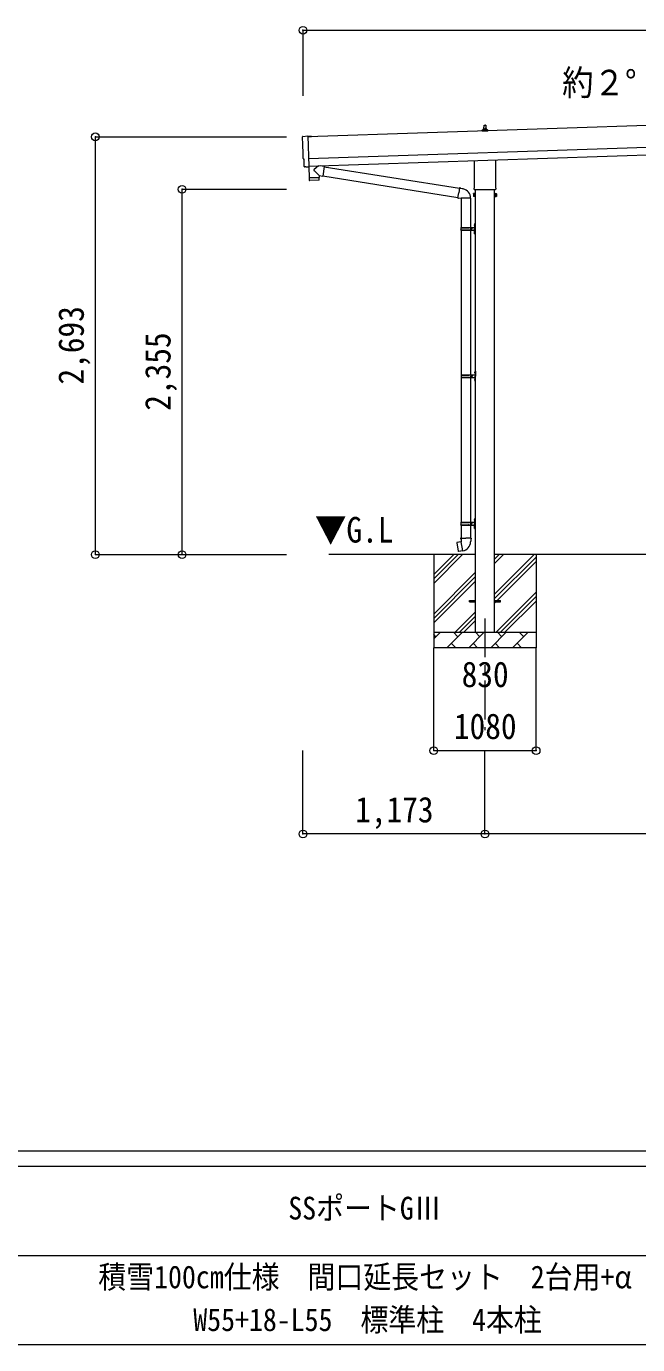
# Model space of a CAD drawing. Units: millimetres at full size, sheet at 1:50. Extents: x -14053 to 14053, y -9700 to 9700.
# Drawn here: x 82 to 4023, y -9700 to -1203 of the extents above; entities that cross this region are included whole.
import ezdxf
from ezdxf.enums import TextEntityAlignment as Align

# ---------------------------------------------------------------- set-up
doc = ezdxf.new("R2010")
doc.units = ezdxf.units.MM
doc.header["$LTSCALE"] = 50
doc.header["$PDMODE"] = 32
doc.header["$PDSIZE"] = 50
doc.linetypes.add('CHAIN1', pattern=[8, 5, -1, 1, -1])
for name, color, linetype, lineweight in [('0-0_0', 7, 'Continuous', 9), ('0-1_Defpoints', 4, 'Continuous', 9), ('0-3_SHAPE', 7, 'Continuous', 9), ('0-6_PARTS1', 6, 'Continuous', 9), ('F-0', 7, 'Continuous', 9)]:
    doc.layers.add(name, color=color, linetype=linetype, lineweight=lineweight)
doc.styles.add('ＭＳ ゴシック', font='')
doc.styles.get('ＭＳ ゴシック').set_extended_font_data('MS Gothic')

msp = doc.modelspace()

# ---------------------------------------------------------------- linework, layer by layer
at = {"layer": '0-0_0'}
for p, q in [((2976.04, -4608.37), (2031.88, -4608.37)), ((2708.54, -4608.37), (2708.54, -5208.37)), ((2708.54, -4793.42), (2893.59, -4608.37)), ((2708.54, -4765.14), (2865.31, -4608.37)), ((2708.54, -4736.85), (2837.02, -4608.37)), ((6076.04, -4608.37), (3101.04, -4608.37)), ((3101.04, -4863.47), (3356.14, -4608.37)), ((3101.04, -4665.48), (3158.15, -4608.37)), ((3101.04, -4637.2), (3129.87, -4608.37)), ((3101.04, -4891.75), (3368.54, -4624.25)), ((3101.04, -4920.04), (3368.54, -4652.54)), ((3368.54, -4608.37), (3368.54, -5208.37)), ((2708.54, -4991.41), (2976.04, -4723.91)), ((2708.54, -5019.7), (2976.04, -4752.2)), ((2708.54, -5047.98), (2976.04, -4780.48)), ((3110.7, -5108.37), (3368.54, -4850.53)), ((3138.98, -5108.37), (3368.54, -4878.81)), ((3167.27, -5108.37), (3368.54, -4907.1)), ((2846.14, -5108.37), (2976.04, -4978.47)), ((2874.42, -5108.37), (2976.04, -5006.75)), ((2902.71, -5108.37), (2976.04, -5035.04)), ((2708.54, -5108.37), (3368.54, -5108.37)), ((2708.54, -5151.26), (2751.43, -5108.37)), ((2722.88, -5136.92), (2708.54, -5122.58)), ((2792.86, -5208.37), (2892.86, -5108.37)), ((2821.41, -5179.82), (2849.96, -5208.37)), ((2864.3, -5136.92), (2835.75, -5108.37)), ((2934.28, -5208.37), (3034.28, -5108.37)), ((2962.83, -5179.82), (2991.38, -5208.37)), ((3005.72, -5136.92), (2977.17, -5108.37)), ((3075.7, -5208.37), (3175.7, -5108.37)), ((3104.25, -5179.82), (3132.81, -5208.37)), ((3147.15, -5136.92), (3118.59, -5108.37)), ((3217.12, -5208.37), (3317.12, -5108.37)), ((3245.67, -5179.82), (3274.23, -5208.37)), ((3288.57, -5136.92), (3260.01, -5108.37)), ((3365.26, -5108.37), (3368.54, -5105.09)), ((3368.54, -5208.37), (2708.54, -5208.37))]:
    msp.add_line(p, q, dxfattribs=at)
at = {"layer": '0-0_0', "linetype": 'CHAIN1'}
for p, q in [((2938.54, -4912.87), (2976.04, -4912.87)), ((3101.04, -4912.87), (3138.54, -4912.87))]:
    msp.add_line(p, q, dxfattribs=at)
at = {"layer": '0-1_Defpoints'}
for p, q in [((7279.91, -1735.29), (1896.9, -1914.72)), ((3028.16, -1869.11), (3048.92, -1869.11)), ((3028.54, -1868.32), (3028.54, -1864.11)), ((3029.54, -1864.11), (3047.54, -1864.11)), ((3032.54, -1864.11), (3033.27, -1840.59)), ((3034.27, -1839.61), (3042.82, -1839.61)), ((3043.82, -1840.59), (3044.54, -1864.11)), ((3048.54, -1868.32), (3048.54, -1864.11)), ((1921.35, -1912.91), (1896.86, -1913.72)), ((1901.56, -2054.65), (7284.57, -1875.21)), ((1903.23, -2104.62), (7286.24, -1925.18)), ((3020.29, -1879.61), (3020.29, -1871.9)), ((3056.79, -1879.61), (3020.29, -1879.61)), ((3020.67, -1871.11), (3056.41, -1871.11)), ((3021.06, -1870.92), (3027.78, -1869.29)), ((3056.03, -1870.92), (3049.31, -1869.29)), ((3056.79, -1879.61), (3056.79, -1871.9)), ((1883.73, -2109.04), (1876.8, -2108.91)), ((1903.32, -2107.38), (1903.35, -2108.39)), ((2970.24, -2243.6), (2970.24, -2069.05)), ((3106.84, -2064.5), (3106.84, -2243.6)), ((2964.54, -2281.87), (2965.3, -2280.56)), ((2964.54, -2281.87), (2964.54, -2298.87)), ((2971.54, -2285.46), (2965.3, -2285.46)), ((2968.54, -2252.37), (2968.54, -2246.87)), ((3106.48, -2255.87), (2970.6, -2255.87)), ((2976.04, -2255.87), (2976.04, -5108.37)), ((3101.04, -5108.37), (3101.04, -2255.87)), ((3105.54, -2285.46), (3111.78, -2285.46)), ((3108.54, -2246.87), (3108.54, -2252.37)), ((3112.54, -2281.87), (3111.78, -2280.56)), ((3112.54, -2281.87), (3112.54, -2298.87)), ((2964.54, -2298.87), (2965.3, -2300.19)), ((2971.54, -2295.28), (2965.3, -2295.28)), ((2971.54, -2300.19), (2965.3, -2300.19)), ((2974.04, -2299.57), (2971.54, -2299.57)), ((3103.04, -2299.57), (3105.54, -2299.57)), ((3105.54, -2295.28), (3111.78, -2295.28)), ((3105.54, -2300.19), (3111.78, -2300.19)), ((3112.54, -2298.87), (3111.78, -2300.19)), ((2938.54, -4903.87), (2976.04, -4903.87)), ((2938.54, -4912.87), (2938.54, -4903.87)), ((3101.04, -4903.87), (3138.54, -4903.87)), ((3138.54, -4912.87), (3138.54, -4903.87))]:
    msp.add_line(p, q, dxfattribs=at)
at = {"layer": '0-1_Defpoints', "color": 7, "linetype": 'CHAIN1'}
msp.add_line((3038.54, -5020.04), (3038.54, -5739.79), dxfattribs=at)
at = {"layer": '0-1_Defpoints'}
for points in [[(1865.23, -1912.34), (1896.73, -1909.64), (1903.32, -2107.38)], [(1896.9, -1914.72), (1921.38, -1913.91), (1921.35, -1912.91)], [(1873.87, -2106.01), (1872.3, -2059.01), (1871.7, -2059.03)], [(1884.46, -2108.74), (1885.11, -2108.09), (1903.35, -2108.39)], [(2971.54, -2300.19), (2971.54, -2280.56), (2965.3, -2280.56)], [(2971.54, -2299.57), (2971.54, -2281.17), (2974.04, -2281.17)], [(3105.54, -2299.57), (3105.54, -2281.17), (3103.04, -2281.17)], [(3105.54, -2300.19), (3105.54, -2280.56), (3111.78, -2280.56)]]:
    msp.add_lwpolyline(points, dxfattribs=at)
for points in [[(2974.04, -2300.87), (2974.04, -2279.87), (2976.04, -2279.87), (2976.04, -2300.87)], [(3103.04, -2300.87), (3103.04, -2279.87), (3101.04, -2279.87), (3101.04, -2300.87)]]:
    msp.add_lwpolyline(points, close=True, dxfattribs=at)
for centre, radius, start, end in [((3027.54, -1868.32), 1, 283.62699, 0), ((3032.63, -1864.74), 4.13, 90, 171.17633), ((3029.54, -1865.11), 1, 90, 180), ((3034.27, -1840.61), 1, 90, 178.60509), ((3041.87, -1864.11), 4.83, 133.60282, 180), ((3035.21, -1864.11), 4.83, 0, 46.39718), ((3042.82, -1840.61), 1, 1.39491, 90), ((3044.46, -1864.74), 4.13, 8.82367, 90), ((3047.54, -1865.11), 1, 0, 90), ((3049.54, -1868.32), 1, 180, 256.37301), ((3021.29, -1871.9), 1, 103.62699, 180), ((3055.79, -1871.9), 1, 0, 76.37301), ((2980.78, -2290.37), 16.24, 162.41205, 197.58795), ((2968.89, -2283.01), 4.34, 145.61575, 214.38425), ((2972.54, -2246.87), 4, 125.09963, 180), ((2972.54, -2252.37), 4, 180, 194.47751), ((2972.54, -2252.37), 4, 194.47751, 241.04498), ((3104.54, -2252.37), 4, 298.95502, 345.52249), ((3104.54, -2246.87), 4, 0, 54.90037), ((3104.54, -2252.37), 4, 345.52249, 0), ((3096.3, -2290.37), 16.24, 342.41205, 17.58795), ((3108.2, -2283.01), 4.34, 325.61575, 34.38425), ((2968.89, -2297.73), 4.34, 145.61575, 214.38425), ((3108.2, -2297.73), 4.34, 325.61575, 34.38425)]:
    msp.add_arc(centre, radius, start, end, dxfattribs=at)
for centre, major_axis, ratio, start_param, end_param in [((1865.48, -1915.33), (-3, -0.1), 0.99863, 4.7647489, 6.2979817), ((-2895.38, -2144.49), (4760.73, 158.69), 0.99863, 6.2686928, 6.2979817), ((1871.55, -2054.63), (-4.4, -0.15), 0.99863, 6.2686928, 7.8539816), ((1876.87, -2105.9), (-2.11, -2.14), 0.9974, 5.5252311, 7.0411395), ((1883.75, -2108.04), (-0.704, -0.714), 0.9974, 0.7579542, 1.5707963)]:
    msp.add_ellipse(centre, major_axis=major_axis, ratio=ratio, start_param=start_param, end_param=end_param, dxfattribs=at)
at = {"layer": '0-3_SHAPE'}
for p, q in [((1964.64, -2102.57), (1937.43, -2125.6)), ((2002.34, -2105.86), (1976.42, -2102.18)), ((2002.34, -2105.86), (1993.37, -2168.93)), ((2002.57, -2107.77), (2874.67, -2246.62)), ((1905.36, -2180.59), (1906.02, -2193.63)), ((1966.63, -2194.56), (1909.12, -2196.47)), ((1909.82, -2179.44), (1909.87, -2180.44)), ((1968.89, -2165.45), (1937.39, -2132.94)), ((1964.79, -2177.61), (1964.81, -2178.61)), ((1968.89, -2165.45), (1993.37, -2168.93)), ((1968.89, -2165.45), (1969.29, -2177.46)), ((1993.14, -2167.02), (2864.25, -2305.72)), ((2863.93, -2307.53), (2869.46, -2276.17)), ((2874.99, -2244.8), (2869.46, -2276.17)), ((2874.99, -2244.8), (2876.14, -2242.82)), ((2876.14, -2242.82), (2879.7, -2243.45)), ((2879.7, -2243.45), (2880.11, -2245.8)), ((2894.63, -2248.62), (2896.31, -2250.25)), ((2896.31, -2250.25), (2898.43, -2250.7)), ((2863.93, -2307.53), (2864.33, -2309.79)), ((2863.93, -2307.53), (2869.08, -2308.35)), ((2864.33, -2309.79), (2867.89, -2310.42)), ((2867.89, -2310.42), (2869.08, -2308.35)), ((2869.08, -2308.35), (2883.69, -2310.66)), ((2883.69, -2310.66), (2885.89, -2309.68)), ((2946.19, -2310.08), (2885.01, -2310.08)), ((2886.04, -2310.08), (2886.04, -2499.37)), ((2946.04, -2310.08), (2946.04, -2499.37)), ((2883.04, -2501.37), (2933.37, -2501.37)), ((2883.04, -2515.37), (2933.37, -2515.37)), ((2884.04, -2499.37), (2970.04, -2499.37)), ((2884.04, -2499.37), (2884.04, -2501.37)), ((2884.04, -2517.37), (2884.04, -2515.37)), ((2884.04, -2517.37), (2970.04, -2517.37)), ((2886.04, -2517.37), (2886.04, -3449.37)), ((2943.04, -2499.37), (2943.04, -2503.87)), ((2943.04, -2503.87), (2945.04, -2503.87)), ((2943.04, -2517.37), (2943.04, -2512.87)), ((2943.04, -2512.87), (2945.04, -2512.87)), ((2945.04, -2503.87), (2945.04, -2508.37)), ((2945.04, -2512.87), (2945.04, -2508.37)), ((2946.04, -2517.37), (2946.04, -3449.37)), ((2951.04, -2499.37), (2951.04, -2508.37)), ((2951.04, -2503.87), (2954.04, -2503.87)), ((2951.04, -2517.37), (2951.04, -2508.37)), ((2951.04, -2512.87), (2954.04, -2512.87)), ((2954.04, -2503.87), (2954.04, -2508.37)), ((2954.04, -2512.87), (2954.04, -2508.37)), ((2969.74, -2482.22), (2971.78, -2483.22)), ((2969.74, -2530.22), (2971.78, -2531.22)), ((2971.01, -2480.22), (2971.64, -2480.22)), ((2971.01, -2480.22), (2971.01, -2488.52)), ((2971.01, -2488.52), (2971.64, -2488.52)), ((2971.01, -2528.22), (2971.64, -2528.22)), ((2971.01, -2528.22), (2971.01, -2536.52)), ((2971.01, -2536.52), (2971.64, -2536.52)), ((2971.64, -2480.22), (2971.64, -2488.52)), ((2971.64, -2480.22), (2972.04, -2480.62)), ((2971.64, -2488.52), (2972.04, -2488.12)), ((2971.64, -2528.22), (2971.64, -2536.52)), ((2971.64, -2528.22), (2972.04, -2528.62)), ((2971.64, -2536.52), (2972.04, -2536.12)), ((2971.78, -2483.22), (2972.4, -2484.37)), ((2971.78, -2531.22), (2972.4, -2532.37)), ((2972.04, -2476.37), (2975.04, -2474.87)), ((2972.04, -2476.37), (2972.04, -2508.37)), ((2972.04, -2480.62), (2972.04, -2488.12)), ((2972.04, -2540.37), (2972.04, -2508.37)), ((2972.04, -2528.62), (2972.04, -2536.12)), ((2972.04, -2540.37), (2975.04, -2541.87)), ((2975.04, -2474.87), (2975.04, -2508.37)), ((2975.04, -2474.87), (2976.04, -2474.87)), ((2975.04, -2541.87), (2975.04, -2508.37)), ((2975.04, -2541.87), (2976.04, -2541.87)), ((2976.04, -2474.87), (2976.04, -2508.37)), ((2976.04, -2541.87), (2976.04, -2508.37)), ((2885.54, -3451.37), (2935.87, -3451.37)), ((2885.54, -3465.37), (2935.87, -3465.37)), ((2886.04, -3467.36), (2886.04, -4399.37)), ((2886.54, -3449.37), (2972.54, -3449.37)), ((2886.54, -3449.37), (2886.54, -3451.37)), ((2886.54, -3467.37), (2886.54, -3465.37)), ((2886.54, -3467.37), (2972.54, -3467.37)), ((2945.54, -3449.37), (2945.54, -3453.87)), ((2945.54, -3453.87), (2947.54, -3453.87)), ((2945.54, -3467.37), (2945.54, -3462.87)), ((2945.54, -3462.87), (2947.54, -3462.87)), ((2946.04, -3467.36), (2946.04, -4399.37)), ((2947.54, -3453.87), (2947.54, -3458.37)), ((2947.54, -3462.87), (2947.54, -3458.37)), ((2953.54, -3449.37), (2953.54, -3458.37)), ((2953.54, -3453.87), (2956.54, -3453.87)), ((2953.54, -3467.37), (2953.54, -3458.37)), ((2953.54, -3462.87), (2956.54, -3462.87)), ((2956.54, -3453.87), (2956.54, -3458.37)), ((2956.54, -3462.87), (2956.54, -3458.37)), ((2972.24, -3432.22), (2974.28, -3433.22)), ((2972.24, -3480.22), (2974.28, -3481.22)), ((2973.51, -3430.22), (2974.14, -3430.22)), ((2973.51, -3430.22), (2973.51, -3438.52)), ((2973.51, -3438.52), (2974.14, -3438.52)), ((2973.51, -3478.22), (2974.14, -3478.22)), ((2973.51, -3478.22), (2973.51, -3486.52)), ((2974.14, -3430.22), (2974.14, -3438.52)), ((2974.14, -3430.22), (2974.54, -3430.62)), ((2974.14, -3438.52), (2974.54, -3438.12)), ((2974.14, -3478.22), (2974.14, -3486.52)), ((2974.14, -3478.22), (2974.54, -3478.62)), ((2974.28, -3433.22), (2974.9, -3434.37)), ((2974.28, -3481.22), (2974.9, -3482.37)), ((2974.54, -3426.37), (2977.54, -3424.87)), ((2974.54, -3426.37), (2974.54, -3458.37)), ((2974.54, -3430.62), (2974.54, -3438.12)), ((2974.54, -3490.37), (2974.54, -3458.37)), ((2974.54, -3478.62), (2974.54, -3486.12)), ((2977.54, -3424.87), (2977.54, -3458.37)), ((2977.54, -3424.87), (2978.54, -3424.87)), ((2977.54, -3491.87), (2977.54, -3458.37)), ((2978.54, -3424.87), (2978.54, -3458.37)), ((2978.54, -3491.87), (2978.54, -3458.37)), ((2973.51, -3486.52), (2974.14, -3486.52)), ((2974.14, -3486.52), (2974.54, -3486.12)), ((2974.54, -3490.37), (2977.54, -3491.87)), ((2977.54, -3491.87), (2978.54, -3491.87)), ((2883.04, -4401.37), (2933.37, -4401.37)), ((2883.04, -4415.37), (2933.37, -4415.37)), ((2884.04, -4399.37), (2970.04, -4399.37)), ((2884.04, -4399.37), (2884.04, -4401.37)), ((2884.04, -4417.37), (2884.04, -4415.37)), ((2884.04, -4417.37), (2970.04, -4417.37)), ((2886.04, -4417.37), (2886.04, -4502.3)), ((2943.04, -4399.37), (2943.04, -4403.87)), ((2943.04, -4403.87), (2945.04, -4403.87)), ((2943.04, -4417.37), (2943.04, -4412.87)), ((2943.04, -4412.87), (2945.04, -4412.87)), ((2945.04, -4403.87), (2945.04, -4408.37)), ((2945.04, -4412.87), (2945.04, -4408.37)), ((2946.04, -4417.37), (2946.04, -4502.3)), ((2951.04, -4399.37), (2951.04, -4408.37)), ((2951.04, -4403.87), (2954.04, -4403.87)), ((2951.04, -4417.37), (2951.04, -4408.37)), ((2951.04, -4412.87), (2954.04, -4412.87)), ((2954.04, -4403.87), (2954.04, -4408.37)), ((2954.04, -4412.87), (2954.04, -4408.37)), ((2969.74, -4382.22), (2971.78, -4383.22)), ((2971.01, -4380.22), (2971.64, -4380.22)), ((2971.01, -4380.22), (2971.01, -4388.52)), ((2971.01, -4388.52), (2971.64, -4388.52)), ((2971.64, -4380.22), (2971.64, -4388.52)), ((2971.64, -4380.22), (2972.04, -4380.62)), ((2971.64, -4388.52), (2972.04, -4388.12)), ((2971.78, -4383.22), (2972.4, -4384.37)), ((2972.04, -4376.37), (2975.04, -4374.87)), ((2972.04, -4376.37), (2972.04, -4408.37)), ((2972.04, -4380.62), (2972.04, -4388.12)), ((2972.04, -4440.37), (2972.04, -4408.37)), ((2975.04, -4374.87), (2975.04, -4408.37)), ((2975.04, -4374.87), (2976.04, -4374.87)), ((2975.04, -4441.87), (2975.04, -4408.37)), ((2976.04, -4374.87), (2976.04, -4408.37)), ((2976.04, -4441.87), (2976.04, -4408.37)), ((2884.19, -4502.3), (2882.04, -4503.08)), ((2882.04, -4503.08), (2882.04, -4506.7)), ((2884.19, -4502.3), (2916.04, -4502.3)), ((2884.19, -4502.3), (2884.28, -4507.51)), ((2947.89, -4502.3), (2916.04, -4502.3)), ((2947.89, -4502.3), (2950.04, -4503.08)), ((2950.04, -4503.08), (2950.04, -4506.7)), ((2969.74, -4430.22), (2971.78, -4431.22)), ((2971.01, -4428.22), (2971.64, -4428.22)), ((2971.01, -4428.22), (2971.01, -4436.52)), ((2971.01, -4436.52), (2971.64, -4436.52)), ((2971.64, -4428.22), (2971.64, -4436.52)), ((2971.64, -4428.22), (2972.04, -4428.62)), ((2971.64, -4436.52), (2972.04, -4436.12)), ((2971.78, -4431.22), (2972.4, -4432.37)), ((2972.04, -4428.62), (2972.04, -4436.12)), ((2972.04, -4440.37), (2975.04, -4441.87)), ((2975.04, -4441.87), (2976.04, -4441.87)), ((2857.58, -4530.75), (2856.77, -4531.92)), ((2856.77, -4531.92), (2866.39, -4586.48)), ((2885.45, -4525.5), (2857.58, -4530.75)), ((2870.32, -4528.15), (2870.11, -4528.39)), ((2880.42, -4585.39), (2880.14, -4585.23)), ((2882.04, -4506.7), (2884.28, -4507.51)), ((2884.28, -4507.51), (2884.54, -4522.3)), ((2884.54, -4522.3), (2885.89, -4524.3)), ((2895.81, -4582.79), (2885.67, -4525.32)), ((2885.69, -4524.5), (2885.69, -4525.21)), ((2885.89, -4524.3), (2885.86, -4524.3)), ((2896.11, -4583.56), (2895.87, -4582.9)), ((2946.23, -4524.24), (2946.15, -4526.4)), ((2947.54, -4522.3), (2946.23, -4524.24)), ((2950.04, -4506.7), (2947.8, -4507.51))]:
    msp.add_line(p, q, dxfattribs=at)
for points in [[(1902.95, -2108.38), (1905.33, -2179.59), (1969.29, -2177.46)], [(1969.53, -2191.51), (1969.32, -2178.46), (1905.36, -2180.59)], [(2874.99, -2244.8), (2880.11, -2245.8), (2894.63, -2248.62)], [(2969.74, -2486.52), (2971.78, -2485.52), (2972.4, -2484.37)], [(2969.74, -2534.52), (2971.78, -2533.52), (2972.4, -2532.37)], [(2972.24, -3436.52), (2974.28, -3435.52), (2974.9, -3434.37)], [(2972.24, -3484.52), (2974.28, -3483.52), (2974.9, -3482.37)], [(2969.74, -4386.52), (2971.78, -4385.52), (2972.4, -4384.37)], [(2947.89, -4502.3), (2947.8, -4507.51), (2947.54, -4522.3)], [(2969.74, -4434.52), (2971.78, -4433.52), (2972.4, -4432.37)], [(2895.54, -4582.7), (2867.55, -4587.3), (2866.39, -4586.48)], [(2872.57, -4527.93), (2872.29, -4527.78), (2870.32, -4528.15)], [(2882.6, -4584.83), (2882.39, -4585.07), (2880.42, -4585.39)]]:
    msp.add_lwpolyline(points, dxfattribs=at)
for centre, radius, start, end in [((1909.02, -2193.47), 3, 182.90915, 271.95747), ((1940.81, -2129.29), 5, 132.56466, 226.88314), ((1966.53, -2191.56), 3, 271.90915, 0.90915), ((2885.89, -2309.68), 60.3, 359.62495, 78), ((2931.79, -2508.37), 49.25, 171.82876, 180.00002), ((2931.79, -2508.37), 49.25, 180.00002, 188.17127), ((2933.37, -2499.37), 2, 270, 359.99998), ((2933.37, -2517.37), 2, 0.00005, 90.00004), ((2975.34, -2484.37), 6, 136.21765, 223.78235), ((2975.34, -2532.37), 6, 136.21765, 223.78235), ((2970.04, -2497.37), 2, 270, 359.99998), ((2970.04, -2519.37), 2, 0.00005, 90.00004), ((2934.29, -3458.37), 49.25, 171.82876, 180.00002), ((2934.29, -3458.37), 49.25, 180.00002, 188.17127), ((2935.87, -3449.37), 2, 270, 359.99998), ((2935.87, -3467.37), 2, 0.00005, 90.00004), ((2977.84, -3434.37), 6, 136.21765, 223.78235), ((2977.84, -3482.37), 6, 136.21765, 223.78235), ((2972.54, -3447.37), 2, 270, 359.99998), ((2972.54, -3469.37), 2, 0.00005, 90.00004), ((2931.79, -4408.37), 49.25, 171.82876, 180.00002), ((2931.79, -4408.37), 49.25, 180.00002, 188.17127), ((2933.37, -4399.37), 2, 270, 359.99998), ((2933.37, -4417.37), 2, 0.00005, 90.00004), ((2975.34, -4384.37), 6, 136.21765, 223.78235), ((2970.04, -4397.37), 2, 270, 359.99998), ((2970.04, -4419.37), 2, 0.00005, 90.00004), ((2975.34, -4432.37), 6, 136.21765, 223.78235), ((2885.39, -4525.21), 0.3, 280.66842, 0), ((2885.89, -4524.5), 0.2, 100, 180), ((2895.59, -4583), 0.3, 20, 99.33158), ((2896.3, -4583.49), 0.2, 200, 279.96938), ((2885.89, -4524.3), 60.3, 279.96938, 358)]:
    msp.add_arc(centre, radius, start, end, dxfattribs=at)
at = {"layer": '0-6_PARTS1'}
for p, q in [((1865.54, -1228.29), (1865.54, -1650.94)), ((1865.54, -1228.29), (7315.54, -1228.29)), ((526.86, -1915.32), (1759.44, -1915.32)), ((526.86, -4608.37), (526.86, -1915.32)), ((1085.97, -2253.37), (1759.44, -2253.37)), ((1085.97, -4608.37), (1085.97, -2253.37)), ((526.86, -4608.37), (1759.44, -4608.37)), ((1085.97, -4608.37), (1759.44, -4608.37)), ((2708.54, -5871.18), (2708.54, -5208.37)), ((3368.54, -5871.18), (3368.54, -5208.37)), ((1865.54, -6408.42), (1865.54, -5871.18)), ((2708.54, -5871.18), (3368.54, -5871.18)), ((3038.54, -6408.42), (3038.54, -5871.18)), ((3038.54, -6408.42), (1865.54, -6408.42)), ((6138.54, -6408.42), (3038.54, -6408.42))]:
    msp.add_line(p, q, dxfattribs=at)
for p in [(1865.54, -1228.29), (526.86, -1915.32), (1085.97, -2253.37), (526.86, -4608.37), (1085.97, -4608.37), (2708.54, -5871.18), (3368.54, -5871.18), (1865.54, -6408.42), (3038.54, -6408.42)]:
    msp.add_point(p, dxfattribs=at)
at = {"layer": 'F-0', "color": 5, "lineweight": 5}
for p, q in [((-14053.43, -8450), (13346.57, -8450)), ((-14053.43, -8550), (8901.98, -8550)), ((-5748.03, -9125), (4501.97, -9125)), ((-14053.43, -9700), (13346.57, -9700))]:
    msp.add_line(p, q, dxfattribs=at)

# ---------------------------------------------------------------- texts
at = {"layer": '0-0_0', "style": 'ＭＳ ゴシック', "width": 0.9}
msp.add_text('▼G.L', height=165, dxfattribs=at).set_placement((1942.88, -4579.92), align=Align.BOTTOM_LEFT)
at = {"layer": '0-6_PARTS1', "color": 7, "style": 'ＭＳ ゴシック', "width": 0.9}
for s, p in [('約２°', (3536.43, -1697.87)), ('830', (2888.54, -5511.48)), ('1080', (2838.54, -5846.18)), ('1,173', (2202.04, -6383.42))]:
    msp.add_text(s, height=165, dxfattribs=at).set_placement(p, align=Align.BOTTOM_LEFT)
for s, p in [('2,693', (501.86, -3511.85)), ('2,355', (1060.97, -3680.87))]:
    msp.add_text(s, height=165, rotation=90, dxfattribs=at).set_placement(p, align=Align.BOTTOM_LEFT)
at = {"layer": 'F-0', "style": 'ＭＳ ゴシック', "width": 0.9}
for s, p in [('SSポートGⅢ', (1770.72, -8937.5)), ('積雪100cm仕様\u3000間口延長セット\u30002台用+α', (545.72, -9380.76)), ('W55+18-L55\u3000標準柱\u30004本柱', (1158.22, -9656.45))]:
    msp.add_text(s, height=146.6, dxfattribs=at).set_placement(p, align=Align.BOTTOM_LEFT)

doc.saveas('drawing.dxf')
